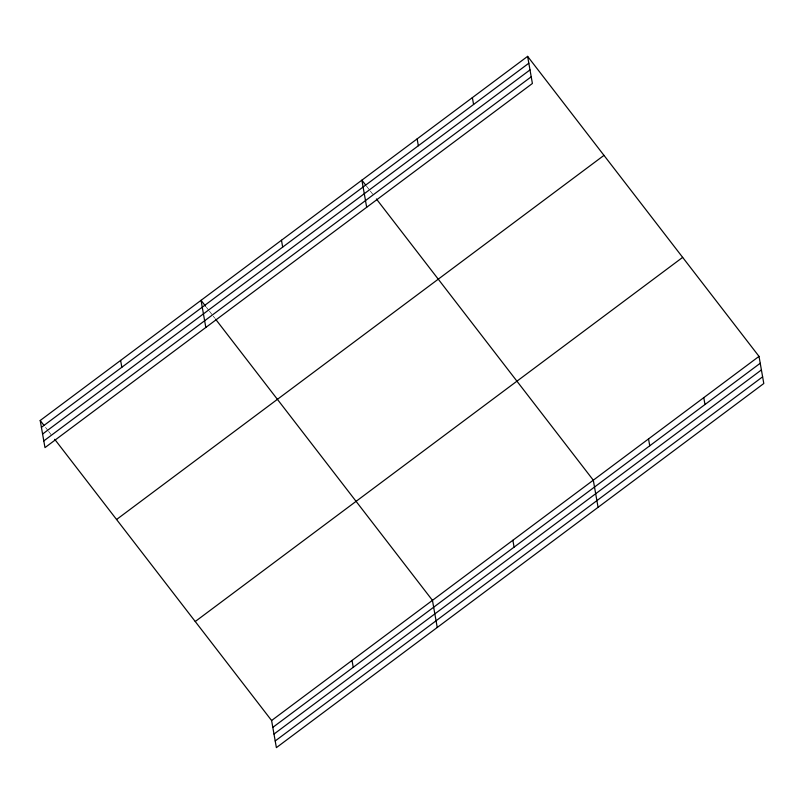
<?xml version="1.0" encoding="UTF-8"?>
<svg xmlns="http://www.w3.org/2000/svg" width="804" height="804" viewBox="0 0 804 804"><rect width="100%" height="100%" fill="white"/><g stroke="black" fill="none" stroke-linecap="round" stroke-linejoin="round"><path stroke-width="0.6" stroke-dasharray="4.02 3.01" d="M366.473 186.106L369.528 190.066M370.292 191.061L374.111 196.005M206.397 307.259L208.678 310.233M209.442 311.218L212.497 315.178M213.261 316.173L214.789 318.153M45.547 427.426L47.838 430.401M48.602 431.386L52.421 436.341"/><path stroke-width="1.21" d="M527.615 56.36L532.399 83.475L44.984 447.617L40.2 420.492L527.615 56.36L759.016 356.383L763.8 383.508L276.385 747.64L271.601 720.525L54.712 439.306M41.406 427.356L528.821 63.214M42.592 434.039L530.007 69.908M43.798 440.924L531.213 76.792M116.56 519.505L603.975 155.373M195.241 621.512L682.656 257.38M271.601 720.525L759.016 356.383M272.817 727.379L760.232 363.247M273.993 734.062L761.408 369.93M275.209 740.956L762.624 376.815M365.709 185.121L361.89 180.166L366.674 207.281M376.403 198.98L593.302 480.189L598.075 507.314M205.633 306.274L201.05 300.334L205.824 327.449M215.552 319.148L432.451 600.357L437.235 627.472M40.2 420.492L44.019 425.447M703.781 397.658L704.987 404.512M648.537 438.924L649.743 445.778M472.37 97.626L473.586 104.49M512.872 540.278L514.088 547.132M417.135 138.901L418.341 145.755M281.47 240.245L282.676 247.109M352.031 660.436L353.237 667.3M120.62 360.413L121.836 367.277"/></g></svg>
